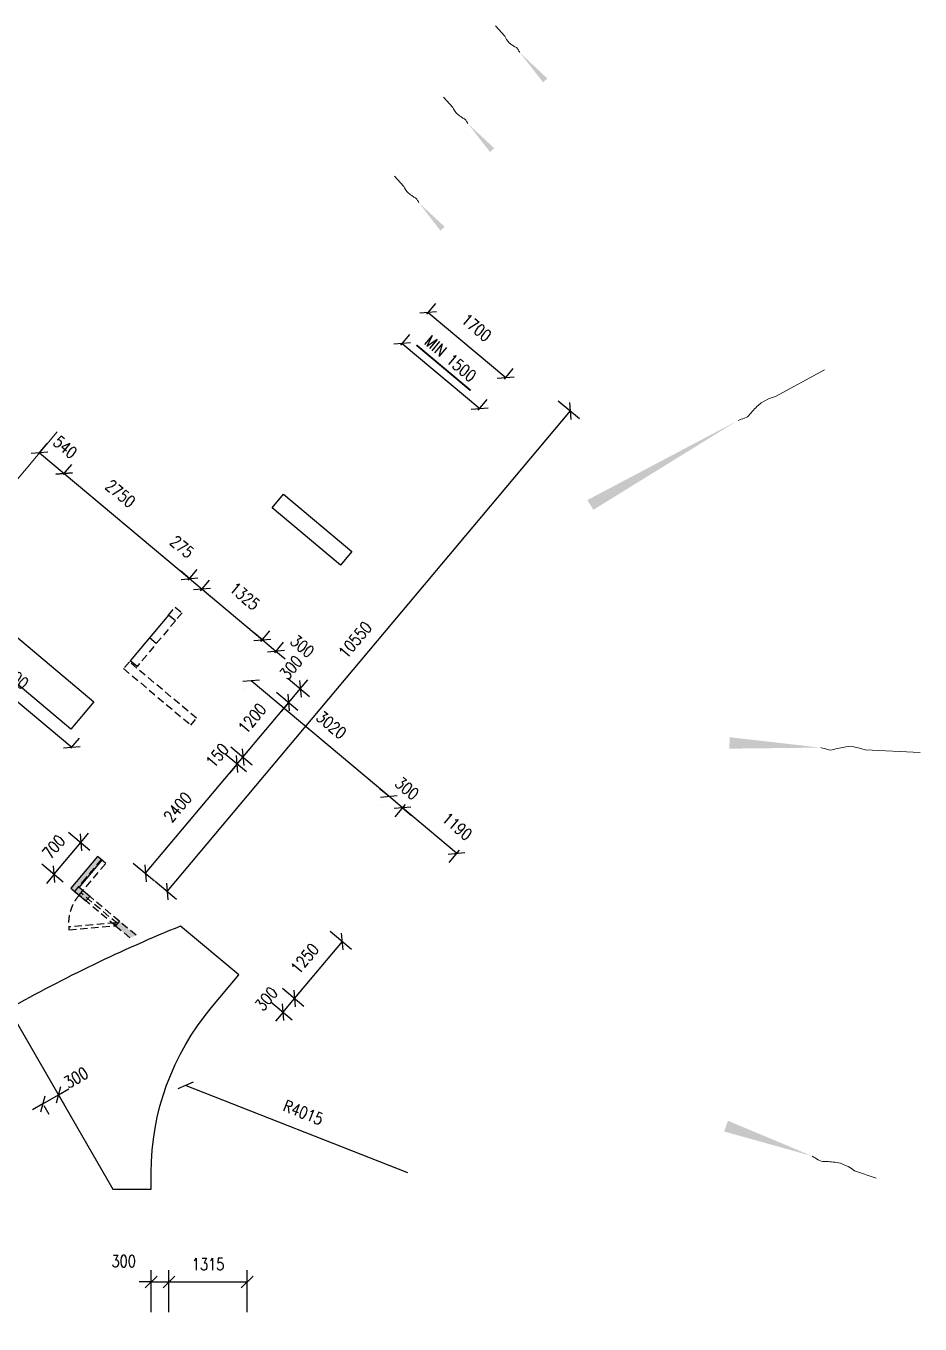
# Model space of a CAD drawing. Header units: millimetres. Extents: x 833220848 to 834439174, y 817676276 to 818025844.
# Drawn here: x 834249887 to 834264922, y 817919476 to 817941304 of the extents above; entities that cross this region are included whole.
import ezdxf

# ---------------------------------------------------------------- set-up
doc = ezdxf.new("R2010")
doc.units = ezdxf.units.MM
doc.header["$LTSCALE"] = 1000
doc.header["$MEASUREMENT"] = 0
doc.linetypes.add('HIDDEN2', pattern=[0.1875, 0.125, -0.0625])
doc.layers.add('01_Base_Plan', color=5, linetype='Continuous', lineweight=5)
doc.layers.add('VPA031_Dimension GF', color=6, linetype='Continuous', lineweight=13)
for name, color, linetype in [('3B52X-MAGP-P-L000$0$VPA240_road curb', 1, 'Continuous'), ('3B52X_GBP_amendmentC', 150, 'Continuous'), ('_BD Amendment C Changes', 10, 'Continuous'), ('MGD064_C160', 160, 'Continuous'), ('VPA032_Levels', 1, 'Continuous'), ('VPA050_Marks', 1, 'Continuous')]:
    doc.layers.add(name, color=color, linetype=linetype)
doc.layers.add('fill', color=1, linetype='Continuous', plot=False)
doc.styles.add('RLP-SIMPLEX', font='SIMPLEX.shx', dxfattribs={"width": 0.8})
doc.dimstyles.new('VP-SIMPLEX_D200', dxfattribs={"dimscale": 200, "dimtxt": 1, "dimasz": 1, "dimexe": 1, "dimexo": 1, "dimgap": 1, "dimtad": 1, "dimdec": 1, "dimdsep": 46, "dimtxsty": 'RLP-SIMPLEX', "dimblk": 'OBLIQUE', "dimcen": 1, "dimclrd": 1, "dimclre": 1, "dimclrt": 256, "dimadec": 1, "dimazin": 2, "dimtfac": 1, "dimtdec": 1, "dimtix": 1, "dimtmove": 2, "dimatfit": 1, "dimfxl": 0, "dimtolj": 1, "dimtzin": 0, "dimarcsym": 0})

# ---------------------------------------------------------------- blocks, each defined once
blk = doc.blocks.new('_Oblique')
at = {"color": 0, "linetype": 'ByBlock', "lineweight": -2}
blk.add_line((-0.5, -0.5), (0.5, 0.5), dxfattribs=at)
blk = doc.blocks.new('*D76')
at = {"layer": 'VPA031_Dimension GF', "color": 1, "lineweight": -2}
for p, q in [((834255002, 817926081), (834255361, 817925780)), ((834254404, 817924951), (834255207, 817925909)), ((834254198, 817925124), (834254557, 817924822))]:
    blk.add_line(p, q, dxfattribs=at)
at = {"layer": 'VPA031_Dimension GF', "color": 1, "lineweight": -2, "xscale": 200, "yscale": 200, "zscale": 200}
for p, rotation in [((834255207, 817925909), 50.00000000003811), ((834254404, 817924951), 230.0000000000381)]:
    blk.add_blockref('_Oblique', p, dxfattribs=dict(at, rotation=rotation))
at = {"layer": 'VPA031_Dimension GF', "color": 6, "insert": (834254576, 817925623), "char_height": 200, "attachment_point": 5, "rotation": 50, "style": 'RLP-SIMPLEX'}
blk.add_mtext('\\A1;1250', dxfattribs=at)
blk = doc.blocks.new('*D81')
at = {"layer": 'VPA031_Dimension GF', "color": 1, "lineweight": -2}
for p, q in [((834253862, 817930982), (834253708, 817931110)), ((834253839, 817930955), (834253990, 817931135)), ((834253862, 817930982), (834254091, 817930789)), ((834254069, 817930763), (834254220, 817930942)), ((834254091, 817930789), (834254245, 817930660))]:
    blk.add_line(p, q, dxfattribs=at)
at = {"layer": 'VPA031_Dimension GF', "color": 1, "lineweight": -2, "xscale": 200, "yscale": 200, "zscale": 200}
for p, rotation in [((834253862, 817930982), 319.9999999883445), ((834254091, 817930789), 139.9999999883445)]:
    blk.add_blockref('_Oblique', p, dxfattribs=dict(at, rotation=rotation))
at = {"layer": 'VPA031_Dimension GF', "color": 6, "insert": (834254535, 817930874), "char_height": 200, "attachment_point": 5, "rotation": 320, "style": 'RLP-SIMPLEX'}
blk.add_mtext('\\A1;300', dxfattribs=at)
blk = doc.blocks.new('*D70')
at = {"layer": 'VPA031_Dimension GF', "color": 1, "lineweight": -2}
for p, q in [((834254198, 817925124), (834254557, 817924822)), ((834254404, 817924951), (834254533, 817925104)), ((834254006, 817924894), (834254364, 817924593)), ((834254211, 817924721), (834254404, 817924951)), ((834254211, 817924721), (834254083, 817924568))]:
    blk.add_line(p, q, dxfattribs=at)
at = {"layer": 'VPA031_Dimension GF', "color": 1, "lineweight": -2, "xscale": 200, "yscale": 200, "zscale": 200}
for p, rotation in [((834254404, 817924951), 230.0000000000381), ((834254211, 817924721), 50.00000000003811)]:
    blk.add_blockref('_Oblique', p, dxfattribs=dict(at, rotation=rotation))
at = {"layer": 'VPA031_Dimension GF', "color": 6, "insert": (834253929, 817924944), "char_height": 200, "attachment_point": 5, "rotation": 50, "style": 'RLP-SIMPLEX'}
blk.add_mtext('\\A1;300', dxfattribs=at)
blk = doc.blocks.new('*D75')
at = {"layer": 'VPA031_Dimension GF', "color": 1, "lineweight": -2}
for p, q in [((834250173, 817923179), (834250432, 817923329)), ((834250432, 817923329), (834250605, 817923429)), ((834250173, 817923179), (834249999, 817923079)), ((834250188, 817923151), (834250273, 817923006)), ((834250448, 817923301), (834250532, 817923156))]:
    blk.add_line(p, q, dxfattribs=at)
at = {"layer": 'VPA031_Dimension GF', "color": 1, "lineweight": -2, "xscale": 200, "yscale": 200, "zscale": 200}
for p, rotation in [((834250173, 817923179), 30.01638371428842), ((834250432, 817923329), 210.0163837142884)]:
    blk.add_blockref('_Oblique', p, dxfattribs=dict(at, rotation=rotation))
at = {"layer": 'VPA031_Dimension GF', "color": 6, "insert": (834250729, 817923619), "char_height": 200, "attachment_point": 5, "rotation": 30.0164, "style": 'RLP-SIMPLEX'}
blk.add_mtext('\\A1;300', dxfattribs=at)
blk = doc.blocks.new('*D131')
at = {"layer": 'VPA031_Dimension GF', "color": 1, "lineweight": -2}
for p, q in [((834250515, 817933761), (834250658, 817933931)), ((834250529, 817933778), (834252636, 817932010)), ((834252622, 817931993), (834252764, 817932164))]:
    blk.add_line(p, q, dxfattribs=at)
at = {"layer": 'VPA031_Dimension GF', "color": 1, "lineweight": -2, "xscale": 200, "yscale": 200, "zscale": 200}
for p, rotation in [((834250529, 817933778), 139.999999971573), ((834252636, 817932010), 319.999999971573)]:
    blk.add_blockref('_Oblique', p, dxfattribs=dict(at, rotation=rotation))
at = {"layer": 'VPA031_Dimension GF', "color": 6, "insert": (834251475, 817933441), "char_height": 200, "attachment_point": 5, "rotation": 320, "style": 'RLP-SIMPLEX'}
blk.add_mtext('\\A1;2750', dxfattribs=at)
blk = doc.blocks.new('*D155')
at = {"layer": 'VPA031_Dimension GF', "color": 1, "lineweight": -2}
for p, q in [((834256261, 817928210), (834256088, 817928004)), ((834257128, 817927392), (834256217, 817928157)), ((834257173, 817927445), (834257000, 817927239))]:
    blk.add_line(p, q, dxfattribs=at)
at = {"layer": 'VPA031_Dimension GF', "color": 1, "lineweight": -2, "xscale": 200, "yscale": 200, "zscale": 200}
for p, rotation in [((834256217, 817928157), 140.0000000081626), ((834257128, 817927392), 320.0000000081627)]:
    blk.add_blockref('_Oblique', p, dxfattribs=dict(at, rotation=rotation))
at = {"layer": 'VPA031_Dimension GF', "color": 6, "insert": (834257138, 817927845), "char_height": 200, "attachment_point": 5, "rotation": 320, "style": 'RLP-SIMPLEX'}
blk.add_mtext('\\A1;1190', dxfattribs=at)
blk = doc.blocks.new('*D156')
at = {"layer": 'VPA031_Dimension GF', "color": 1, "lineweight": -2}
for p, q in [((834255987, 817928350), (834255834, 817928478)), ((834256217, 817928157), (834255987, 817928350)), ((834256217, 817928157), (834256370, 817928029))]:
    blk.add_line(p, q, dxfattribs=at)
at = {"layer": 'VPA031_Dimension GF', "color": 1, "lineweight": -2, "xscale": 200, "yscale": 200, "zscale": 200}
for p, rotation in [((834255987, 817928350), 320.0000000496889), ((834256217, 817928157), 140.0000000496889)]:
    blk.add_blockref('_Oblique', p, dxfattribs=dict(at, rotation=rotation))
at = {"layer": 'VPA031_Dimension GF', "color": 6, "insert": (834256295, 817928483), "char_height": 200, "attachment_point": 5, "rotation": 320, "style": 'RLP-SIMPLEX'}
blk.add_mtext('\\A1;300', dxfattribs=at)
blk = doc.blocks.new('*D157')
at = {"layer": 'VPA031_Dimension GF', "color": 1, "lineweight": -2}
for p, q in [((834255987, 817928350), (834253674, 817930291)), ((834253545, 817930138), (834253545, 817930138)), ((834255859, 817928197), (834255859, 817928197))]:
    blk.add_line(p, q, dxfattribs=at)
at = {"layer": 'VPA031_Dimension GF', "color": 1, "lineweight": -2, "xscale": 200, "yscale": 200, "zscale": 200}
for p, rotation in [((834253674, 817930291), 140.0000000422138), ((834255987, 817928350), 320.0000000422138)]:
    blk.add_blockref('_Oblique', p, dxfattribs=dict(at, rotation=rotation))
at = {"layer": 'VPA031_Dimension GF', "color": 6, "insert": (834255023, 817929550), "char_height": 200, "attachment_point": 5, "rotation": 320, "style": 'RLP-SIMPLEX'}
blk.add_mtext('\\A1;3020', dxfattribs=at)
blk = doc.blocks.new('*D170')
at = {"layer": 'VPA031_Dimension GF', "color": 1, "lineweight": -2}
for p, q in [((834252824, 817931807), (834252975, 817931987)), ((834252847, 817931834), (834253862, 817930982)), ((834253839, 817930955), (834253990, 817931135))]:
    blk.add_line(p, q, dxfattribs=at)
at = {"layer": 'VPA031_Dimension GF', "color": 1, "lineweight": -2, "xscale": 200, "yscale": 200, "zscale": 200}
for p, rotation in [((834252847, 817931834), 139.9999756601156), ((834253862, 817930982), 319.9999756601156)]:
    blk.add_blockref('_Oblique', p, dxfattribs=dict(at, rotation=rotation))
at = {"layer": 'VPA031_Dimension GF', "color": 6, "insert": (834253564, 817931716), "char_height": 200, "attachment_point": 5, "rotation": 320, "style": 'RLP-SIMPLEX'}
blk.add_mtext('\\A1;1325', dxfattribs=at)
blk = doc.blocks.new('*D171')
at = {"layer": 'VPA031_Dimension GF', "color": 1, "lineweight": -2}
for p, q in [((834252636, 817932010), (834252483, 817932139)), ((834252614, 817931984), (834252764, 817932164)), ((834252636, 817932010), (834252847, 817931834)), ((834252824, 817931807), (834252975, 817931987)), ((834252847, 817931834), (834253000, 817931705))]:
    blk.add_line(p, q, dxfattribs=at)
at = {"layer": 'VPA031_Dimension GF', "color": 1, "lineweight": -2, "xscale": 200, "yscale": 200, "zscale": 200}
for p, rotation in [((834252636, 817932010), 320.0000107636423), ((834252847, 817931834), 140.0000107636423)]:
    blk.add_blockref('_Oblique', p, dxfattribs=dict(at, rotation=rotation))
at = {"layer": 'VPA031_Dimension GF', "color": 6, "insert": (834252511, 817932545), "char_height": 200, "attachment_point": 5, "rotation": 320, "style": 'RLP-SIMPLEX'}
blk.add_mtext('\\A1;275', dxfattribs=at)
blk = doc.blocks.new('*D172')
at = {"layer": 'VPA031_Dimension GF', "color": 1, "lineweight": -2}
for p, q in [((834256629, 817936458), (834256780, 817936638)), ((834256651, 817936485), (834257954, 817935392)), ((834257932, 817935366), (834258082, 817935545))]:
    blk.add_line(p, q, dxfattribs=at)
at = {"layer": 'VPA031_Dimension GF', "color": 1, "lineweight": -2, "xscale": 200, "yscale": 200, "zscale": 200}
for p, rotation in [((834256651, 817936485), 140.0000688554786), ((834257954, 817935392), 320.0000688554786)]:
    blk.add_blockref('_Oblique', p, dxfattribs=dict(at, rotation=rotation))
at = {"layer": 'VPA031_Dimension GF', "color": 6, "insert": (834257462, 817936233), "char_height": 200, "attachment_point": 5, "rotation": 320.0001, "style": 'RLP-SIMPLEX'}
blk.add_mtext('\\A1;1700', dxfattribs=at)
blk = doc.blocks.new('*D190')
at = {"layer": 'VPA031_Dimension GF', "color": 1, "lineweight": -2}
for p, q in [((834258838, 817935002), (834259197, 817934701)), ((834252262, 817926748), (834259044, 817934830)), ((834252057, 817926921), (834252416, 817926620))]:
    blk.add_line(p, q, dxfattribs=at)
at = {"layer": 'VPA031_Dimension GF', "color": 1, "lineweight": -2, "xscale": 200, "yscale": 200, "zscale": 200}
for p, rotation in [((834259044, 817934830), 50.00000000003811), ((834252262, 817926748), 230.0000000000381)]:
    blk.add_blockref('_Oblique', p, dxfattribs=dict(at, rotation=rotation))
at = {"layer": 'VPA031_Dimension GF', "color": 6, "insert": (834255423, 817930982), "char_height": 200, "attachment_point": 5, "rotation": 50, "style": 'RLP-SIMPLEX'}
blk.add_mtext('\\A1;10550', dxfattribs=at)
blk = doc.blocks.new('*D203')
at = {"layer": 'VPA031_Dimension GF', "color": 1, "lineweight": -2}
for p, q in [((834251992, 817919676), (834251992, 817920383)), ((834252292, 817919676), (834252292, 817920383)), ((834251992, 817920183), (834251792, 817920183)), ((834251992, 817920183), (834252292, 817920183)), ((834252292, 817920183), (834252492, 817920183))]:
    blk.add_line(p, q, dxfattribs=at)
at = {"layer": 'VPA031_Dimension GF', "color": 1, "lineweight": -2, "xscale": 200, "yscale": 200, "zscale": 200}
blk.add_blockref('_Oblique', (834251992, 817920183), dxfattribs=at)
at = {"layer": 'VPA031_Dimension GF', "color": 1, "lineweight": -2, "xscale": 200, "yscale": 200, "zscale": 200, "rotation": 180}
blk.add_blockref('_Oblique', (834252292, 817920183), dxfattribs=at)
at = {"layer": 'VPA031_Dimension GF', "color": 6, "insert": (834251530, 817920533), "char_height": 200, "attachment_point": 5, "style": 'RLP-SIMPLEX'}
blk.add_mtext('\\A1;300', dxfattribs=at)
blk = doc.blocks.new('*D204')
at = {"layer": 'VPA031_Dimension GF', "color": 1, "lineweight": -2}
for p, q in [((834252292, 817919676), (834252292, 817920383)), ((834253607, 817919676), (834253607, 817920383)), ((834252292, 817920183), (834253607, 817920183))]:
    blk.add_line(p, q, dxfattribs=at)
at = {"layer": 'VPA031_Dimension GF', "color": 1, "lineweight": -2, "xscale": 200, "yscale": 200, "zscale": 200, "rotation": 180}
blk.add_blockref('_Oblique', (834252292, 817920183), dxfattribs=at)
at = {"layer": 'VPA031_Dimension GF', "color": 1, "lineweight": -2, "xscale": 200, "yscale": 200, "zscale": 200}
blk.add_blockref('_Oblique', (834253607, 817920183), dxfattribs=at)
at = {"layer": 'VPA031_Dimension GF', "color": 6, "insert": (834252950, 817920483), "char_height": 200, "attachment_point": 5, "style": 'RLP-SIMPLEX'}
blk.add_mtext('\\A1;1315', dxfattribs=at)
blk = doc.blocks.new('*D205')
at = {"layer": 'VPA031_Dimension GF', "color": 1, "lineweight": -2}
for p, q in [((834253234, 817929066), (834253593, 817928765)), ((834251897, 817927055), (834253440, 817928893)), ((834251691, 817927227), (834252050, 817926926))]:
    blk.add_line(p, q, dxfattribs=at)
at = {"layer": 'VPA031_Dimension GF', "color": 1, "lineweight": -2, "xscale": 200, "yscale": 200, "zscale": 200}
for p, rotation in [((834253440, 817928893), 50.00000000003811), ((834251897, 817927055), 230.0000000000381)]:
    blk.add_blockref('_Oblique', p, dxfattribs=dict(at, rotation=rotation))
at = {"layer": 'VPA031_Dimension GF', "color": 6, "insert": (834252438, 817928167), "char_height": 200, "attachment_point": 5, "rotation": 50, "style": 'RLP-SIMPLEX'}
blk.add_mtext('\\A1;2400', dxfattribs=at)
blk = doc.blocks.new('*D206')
at = {"layer": 'VPA031_Dimension GF', "color": 1, "lineweight": -2}
for p, q in [((834253234, 817929066), (834253593, 817928765)), ((834253330, 817929181), (834253689, 817928880)), ((834253440, 817928893), (834253536, 817929008)), ((834253536, 817929008), (834253665, 817929161)), ((834253440, 817928893), (834253311, 817928740))]:
    blk.add_line(p, q, dxfattribs=at)
at = {"layer": 'VPA031_Dimension GF', "color": 1, "lineweight": -2, "xscale": 200, "yscale": 200, "zscale": 200}
for p, rotation in [((834253440, 817928893), 50.00000000003811), ((834253536, 817929008), 230.0000000000381)]:
    blk.add_blockref('_Oblique', p, dxfattribs=dict(at, rotation=rotation))
at = {"layer": 'VPA031_Dimension GF', "color": 6, "insert": (834253105, 817929039), "char_height": 200, "attachment_point": 5, "rotation": 50, "style": 'RLP-SIMPLEX'}
blk.add_mtext('\\A1;150', dxfattribs=at)
blk = doc.blocks.new('*D207')
at = {"layer": 'VPA031_Dimension GF', "color": 1, "lineweight": -2}
for p, q in [((834254102, 817930100), (834254461, 817929799)), ((834253536, 817929008), (834254307, 817929927)), ((834253330, 817929181), (834253689, 817928880))]:
    blk.add_line(p, q, dxfattribs=at)
at = {"layer": 'VPA031_Dimension GF', "color": 1, "lineweight": -2, "xscale": 200, "yscale": 200, "zscale": 200}
for p, rotation in [((834254307, 817929927), 50.00000000003811), ((834253536, 817929008), 230.0000000000381)]:
    blk.add_blockref('_Oblique', p, dxfattribs=dict(at, rotation=rotation))
at = {"layer": 'VPA031_Dimension GF', "color": 6, "insert": (834253692, 817929661), "char_height": 200, "attachment_point": 5, "rotation": 50, "style": 'RLP-SIMPLEX'}
blk.add_mtext('\\A1;1200', dxfattribs=at)
blk = doc.blocks.new('*D208')
at = {"layer": 'VPA031_Dimension GF', "color": 1, "lineweight": -2}
for p, q in [((834254295, 817930330), (834254653, 817930029)), ((834254500, 817930157), (834254629, 817930310)), ((834254102, 817930100), (834254461, 817929799)), ((834254307, 817929927), (834254500, 817930157)), ((834254307, 817929927), (834254179, 817929774))]:
    blk.add_line(p, q, dxfattribs=at)
at = {"layer": 'VPA031_Dimension GF', "color": 1, "lineweight": -2, "xscale": 200, "yscale": 200, "zscale": 200}
for p, rotation in [((834254500, 817930157), 230.0000000000381), ((834254307, 817929927), 50.00000000003811)]:
    blk.add_blockref('_Oblique', p, dxfattribs=dict(at, rotation=rotation))
at = {"layer": 'VPA031_Dimension GF', "color": 6, "insert": (834254344, 817930515), "char_height": 200, "attachment_point": 5, "rotation": 50, "style": 'RLP-SIMPLEX'}
blk.add_mtext('\\A1;300', dxfattribs=at)
blk = doc.blocks.new('*D244')
at = {"layer": 'VPA031_Dimension GF', "color": 1, "lineweight": -2}
for p, q in [((834248301, 817931123), (834248444, 817931293)), ((834248315, 817931140), (834250656, 817929175)), ((834250642, 817929158), (834250785, 817929328))]:
    blk.add_line(p, q, dxfattribs=at)
at = {"layer": 'VPA031_Dimension GF', "color": 1, "lineweight": -2, "xscale": 200, "yscale": 200, "zscale": 200}
for p, rotation in [((834248315, 817931140), 140.0000010615932), ((834250656, 817929175), 320.0000010615932)]:
    blk.add_blockref('_Oblique', p, dxfattribs=dict(at, rotation=rotation))
at = {"layer": 'VPA031_Dimension GF', "color": 6, "insert": (834249679, 817930387), "char_height": 200, "attachment_point": 5, "rotation": 320, "style": 'RLP-SIMPLEX'}
blk.add_mtext('\\A1;3000', dxfattribs=at)
blk = doc.blocks.new('*D249')
at = {"layer": 'VPA031_Dimension GF', "color": 1, "lineweight": -2}
blk.add_line((834256307, 817922019), (834252571, 817923489), dxfattribs=at)
at = {"layer": 'VPA031_Dimension GF', "color": 1, "lineweight": -2, "xscale": 200, "yscale": 200, "zscale": 200, "rotation": 158.5136787128677}
blk.add_blockref('_Oblique', (834252571, 817923489), dxfattribs=at)
at = {"layer": 'VPA031_Dimension GF', "color": 6, "insert": (834254549, 817923033), "char_height": 200, "attachment_point": 5, "rotation": 338.5137, "style": 'RLP-SIMPLEX'}
blk.add_mtext('\\A1;R4015', dxfattribs=at)
blk = doc.blocks.new('*D266')
at = {"layer": 'VPA031_Dimension GF', "color": 1, "lineweight": -2}
for p, q in [((834250100, 817934110), (834250243, 817934280)), ((834250114, 817934126), (834250529, 817933778)), ((834250515, 817933761), (834250658, 817933931))]:
    blk.add_line(p, q, dxfattribs=at)
at = {"layer": 'VPA031_Dimension GF', "color": 1, "lineweight": -2, "xscale": 200, "yscale": 200, "zscale": 200}
for p, rotation in [((834250114, 817934126), 139.9999998002258), ((834250529, 817933778), 319.9999998002258)]:
    blk.add_blockref('_Oblique', p, dxfattribs=dict(at, rotation=rotation))
at = {"layer": 'VPA031_Dimension GF', "color": 6, "insert": (834250547, 817934220), "char_height": 200, "attachment_point": 5, "rotation": 320, "style": 'RLP-SIMPLEX'}
blk.add_mtext('\\A1;540', dxfattribs=at)
blk = doc.blocks.new('*D267')
at = {"layer": 'VPA031_Dimension GF', "color": 1, "lineweight": -2}
for p, q in [((834250604, 817927748), (834250963, 817927447)), ((834250810, 817927576), (834250938, 817927729)), ((834250360, 817927039), (834250810, 817927576)), ((834250154, 817927212), (834250513, 817926911)), ((834250360, 817927039), (834250231, 817926886))]:
    blk.add_line(p, q, dxfattribs=at)
at = {"layer": 'VPA031_Dimension GF', "color": 1, "lineweight": -2, "xscale": 200, "yscale": 200, "zscale": 200}
for p, rotation in [((834250810, 817927576), 230.0000000000381), ((834250360, 817927039), 50.00000000003811)]:
    blk.add_blockref('_Oblique', p, dxfattribs=dict(at, rotation=rotation))
at = {"layer": 'VPA031_Dimension GF', "color": 6, "insert": (834250355, 817927500), "char_height": 200, "attachment_point": 5, "rotation": 50, "style": 'RLP-SIMPLEX'}
blk.add_mtext('\\A1;700', dxfattribs=at)
blk = doc.blocks.new('*D304')
at = {"layer": 'VPA031_Dimension GF', "color": 1, "lineweight": -2}
for p, q in [((834256192, 817935937), (834256343, 817936117)), ((834256214, 817935964), (834257517, 817934871)), ((834257494, 817934845), (834257645, 817935024))]:
    blk.add_line(p, q, dxfattribs=at)
at = {"layer": 'VPA031_Dimension GF', "color": 1, "lineweight": -2, "xscale": 200, "yscale": 200, "zscale": 200}
for p, rotation in [((834256214, 817935964), 140.0000688554786), ((834257517, 817934871), 320.0000688554786)]:
    blk.add_blockref('_Oblique', p, dxfattribs=dict(at, rotation=rotation))
at = {"layer": 'VPA031_Dimension GF', "color": 6, "insert": (834257025, 817935712), "char_height": 200, "attachment_point": 5, "rotation": 320.0001, "style": 'RLP-SIMPLEX'}
blk.add_mtext('\\A1;MIN 1500', dxfattribs=at)

msp = doc.modelspace()

# ---------------------------------------------------------------- hatches: boundary and pattern name
at = {"layer": 'MGD064_C160'}
for points in [[(834251166.88, 817927275.65), (834251090.27, 817927339.93), (834250640.32, 817926803.7), (834250894.63, 817926590.31), (834250958.91, 817926666.92), (834250781.21, 817926816.03)], [(834251737.93, 817926013.24), (834251418.54, 817926281.24), (834251354.26, 817926204.64), (834251636.18, 817925968.08)]]:
    msp.add_hatch(color=256, dxfattribs=at).paths.add_polyline_path(points)

# ---------------------------------------------------------------- linework, layer by layer
at = {"layer": '01_Base_Plan'}
for p, q in [((834257937.6, 817941133.72), (834257781.75, 817941303.91)), ((834257065.36, 817939935.2), (834256909.51, 817940105.39)), ((834256241.44, 817938607.04), (834256085.58, 817938777.23)), ((834262494.16, 817935072.39), (834263317.88, 817935521.93)), ((834264000.27, 817929130.99), (834264922.17, 817929084.32)), ((834263817.87, 817922054.26), (834264185.41, 817921926.75))]:
    msp.add_line(p, q, dxfattribs=at)
at = {"layer": '01_Base_Plan', "flags": 128}
for points in [[(834258190.61, 817940857.56), (834258183.56, 817940870.15), (834258176.15, 817940882.4), (834258169.11, 817940895), (834258162.06, 817940907.59), (834258155.02, 817940920.19), (834258146.15, 817940931.07), (834258134.74, 817940939.55), (834258121.87, 817940946.66), (834258108.29, 817940953.8), (834258095.42, 817940960.91), (834258083.64, 817940969.05), (834258071.86, 817940977.19), (834258060.08, 817940985.33), (834258048.3, 817940993.47), (834258036.18, 817941001.97), (834258010.99, 817941022.9), (834257988.1, 817941049.42), (834257967.76, 817941078.33), (834257950.24, 817941107.16), (834257937.6, 817941133.72)], [(834257318.37, 817939659.04), (834257311.32, 817939671.63), (834257303.91, 817939683.88), (834257296.87, 817939696.48), (834257289.82, 817939709.07), (834257282.78, 817939721.66), (834257273.91, 817939732.55), (834257262.5, 817939741.03), (834257249.62, 817939748.14), (834257236.05, 817939755.27), (834257223.17, 817939762.39), (834257211.4, 817939770.52), (834257199.62, 817939778.66), (834257187.84, 817939786.8), (834257176.06, 817939794.94), (834257163.94, 817939803.45), (834257138.75, 817939824.38), (834257115.86, 817939850.89), (834257095.52, 817939879.81), (834257078, 817939908.64), (834257065.36, 817939935.2)], [(834256494.44, 817938330.88), (834256487.39, 817938343.48), (834256479.98, 817938355.73), (834256472.94, 817938368.32), (834256465.89, 817938380.92), (834256458.85, 817938393.51), (834256449.98, 817938404.39), (834256438.57, 817938412.88), (834256425.7, 817938419.99), (834256412.12, 817938427.12), (834256399.25, 817938434.23), (834256387.47, 817938442.37), (834256375.69, 817938450.51), (834256363.91, 817938458.65), (834256352.13, 817938466.79), (834256340.01, 817938475.3), (834256314.82, 817938496.22), (834256291.93, 817938522.74), (834256271.59, 817938551.66), (834256254.07, 817938580.49), (834256241.44, 817938607.04)], [(834261861.63, 817934671.13), (834261888.9, 817934680.58), (834261915.63, 817934690.87), (834261942.9, 817934700.32), (834261970.17, 817934709.78), (834261997.44, 817934719.23), (834262021.97, 817934732.87), (834262042.68, 817934752.37), (834262061.2, 817934775.22), (834262080.01, 817934799.45), (834262098.53, 817934822.3), (834262118.69, 817934842.63), (834262138.85, 817934862.97), (834262159.01, 817934883.31), (834262179.17, 817934903.64), (834262200.16, 817934924.53), (834262250.2, 817934966.77), (834262310.45, 817935002.55), (834262374.52, 817935032.46), (834262437.43, 817935056.83), (834262494.16, 817935072.39)], [(834263252.15, 817929168.72), (834263279.87, 817929160.69), (834263307.63, 817929153.66), (834263335.35, 817929145.63), (834263363.07, 817929137.59), (834263390.8, 817929129.56), (834263418.7, 817929126.53), (834263446.87, 817929130.49), (834263475.18, 817929138.44), (834263504.53, 817929147.36), (834263532.85, 817929155.32), (834263561.05, 817929160.28), (834263589.25, 817929165.24), (834263617.46, 817929170.2), (834263645.66, 817929175.15), (834263674.86, 817929180.08), (834263740.11, 817929185.66), (834263809.95, 817929180.07), (834263879.54, 817929167.49), (834263944.97, 817929151.05), (834264000.27, 817929130.99)], [(834263110.14, 817922299.63), (834263134.51, 817922284.17), (834263159.19, 817922269.66), (834263183.56, 817922254.19), (834263207.93, 817922238.73), (834263232.31, 817922223.27), (834263258.25, 817922212.55), (834263286.4, 817922208.48), (834263315.81, 817922208.21), (834263346.48, 817922208.56), (834263375.89, 817922208.29), (834263404.36, 817922205.16), (834263432.82, 817922202.04), (834263461.29, 817922198.92), (834263489.75, 817922195.79), (834263519.17, 817922192.36), (834263583.38, 817922179.48), (834263648.87, 817922154.59), (834263712.16, 817922123.05), (834263770.39, 817922088.98), (834263817.87, 817922054.26)]]:
    msp.add_lwpolyline(points, dxfattribs=at)
at = {"layer": '01_Base_Plan'}
for points in [[(834258190.61, 817940857.56), (834258583.19, 817940355.92), (834258654.13, 817940420.62)], [(834257314.84, 817939665.33), (834257690.37, 817939183.7), (834257761.31, 817939248.4)], [(834256494.44, 817938330.88), (834256856.97, 817937861.76), (834256927.91, 817937926.45)], [(834261861.63, 817934671.13), (834259326.64, 817933330.65), (834259429.13, 817933168.27)], [(834263252.15, 817929168.72), (834261723.57, 817929343.45), (834261713.46, 817929151.69)], [(834263110.14, 817922299.63), (834261691.36, 817922894.73), (834261628.04, 817922713.45)]]:
    msp.add_solid(points, dxfattribs=at)
at = {"layer": '3B52X-MAGP-P-L000$0$VPA240_road curb', "color": 150, "linetype": 'HIDDEN2'}
msp.add_line((834252399.02, 817931300.2), (834251756.24, 817930534.16), dxfattribs=at)
for points in [[(834252399.03, 817931300.22), (834252284.12, 817931396.62), (834252396.61, 817931530.69), (834252511.52, 817931434.27), (834252399.03, 817931300.22)], [(834251153.07, 817927287.24), (834250895.96, 817926980.82), (834250895.96, 817926980.82), (834250703.12, 817926751.01), (834250703.12, 817926751.01), (834250779.72, 817926686.73), (834251229.68, 817927222.96), (834251153.07, 817927287.24)], [(834251392.56, 817926172.5), (834250779.72, 817926686.73)], [(834251424.7, 817926210.8), (834250811.86, 817926725.03)], [(834251456.84, 817926249.1), (834250844, 817926763.33)], [(834251737.93, 817926013.24), (834251456.84, 817926249.1), (834251456.84, 817926249.1), (834251392.56, 817926172.5), (834251636.18, 817925968.08)]]:
    msp.add_lwpolyline(points, dxfattribs=at)
for points in [[(834252755.2, 817929663.3), (834251625.28, 817930611.42), (834251528.87, 817930496.51), (834252658.78, 817929548.4)], [(834250610.07, 817926104.04), (834251392.56, 817926172.5), (834251388.2, 817926222.31), (834250605.72, 817926153.85)]]:
    msp.add_lwpolyline(points, close=True, dxfattribs=at)
msp.add_lwpolyline([(834250779.72, 817926686.73, 0.20342229), (834250605.9, 817926151.66)], format="xyb", dxfattribs=at)
at = {"layer": '3B52X_GBP_amendmentC'}
for p, q in [((834252284.12, 817931396.62), (834251641.33, 817930630.58)), ((834252077.63, 817930917.18), (834251962.72, 817931013.6)), ((834251756.23, 817930534.16), (834251641.33, 817930630.58))]:
    msp.add_line(p, q, dxfattribs=at)
msp.add_lwpolyline([(834252399.03, 817931300.22), (834252284.13, 817931396.64)], dxfattribs=at)
at = {"layer": '_BD Amendment C Changes', "ltscale": 500, "const_width": 30}
msp.add_lwpolyline([(834256453.62, 817935937.4), (834257364.35, 817935174.09)], dxfattribs=at)
at = {"layer": 'fill', "ltscale": 500}
msp.add_lwpolyline([(834251992.36, 817922018.66, -0.17632698), (834253001.88, 817924792.29), (834253466.52, 817925346.03), (834252487.09, 817926167.86, 0.03148607), (834249596.95, 817924774.72), (834251346.47, 817921746.46), (834251992.36, 817921746.46), (834251992.36, 817922018.66)], format="xyb", dxfattribs=at)
at = {"layer": 'MGD064_C160'}
msp.add_lwpolyline([(834250958.91, 817926666.92), (834250781.21, 817926816.03), (834251166.88, 817927275.65), (834251090.27, 817927339.93), (834250640.32, 817926803.7), (834250894.63, 817926590.31), (834250958.91, 817926666.92)], dxfattribs=at)
at = {"layer": 'VPA031_Dimension GF'}
msp.add_lwpolyline([(834247368.62, 817930854.39), (834250411.01, 817934480.16)], dxfattribs=at)
at = {"layer": 'VPA032_Levels', "ltscale": 500}
msp.add_lwpolyline([(834254218.01, 817933429.04), (834255367.13, 817932464.95), (834255174.24, 817932235.05), (834254025.13, 817933199.14)], close=True, dxfattribs=at)
at = {"layer": 'VPA050_Marks', "ltscale": 500}
msp.add_lwpolyline([(834248573.63, 817931213.94), (834248959.31, 817931673.57), (834251027.63, 817929938.04), (834250641.96, 817929478.42), (834248573.64, 817931213.94)], close=True, dxfattribs=at)

# ---------------------------------------------------------------- dimensions: what is measured, and where the dimension line sits
at = {"layer": 'VPA031_Dimension GF'}
for base, p1, p2, angle, override, picture, middle, dimtype in [((834257953.75, 817935392), (834256500.65, 817936305.2), (834257803.03, 817935212.38), 320.000069, {"dimrnd": 5, "dimclrt": 6}, '*D172', (834257462.43, 817936232.74), 161), ((834250529.32, 817933778.02), (834249971.44, 817933956.3), (834250386.61, 817933607.94), 320, {"dimrnd": 5, "dimclrt": 6}, '*D266', (834250546.71, 817934220.31), 161), ((834252635.93, 817932010.36), (834250386.61, 817933607.94), (834252493.21, 817931840.28), 320, {"dimrnd": 5, "dimclrt": 6}, '*D131', (834251475.2, 817933441.22), 161), ((834252846.59, 817931833.59), (834252485.2, 817931830.74), (834252695.87, 817931653.97), 320.000011, {"dimclrt": 6}, '*D171', (834252511.07, 817932544.92), 161), ((834253861.61, 817930981.89), (834252695.87, 817931653.97), (834253710.88, 817930802.27), 319.999976, {"dimclrt": 6}, '*D170', (834253564.14, 817931716.42), 161), ((834254091.42, 817930789.06), (834253710.88, 817930802.27), (834253940.7, 817930609.43), 320, {"dimclrt": 6}, '*D81', (834254535.36, 817930874.15), 161), ((834254500.14, 817930157.24), (834253948.53, 817930228.47), (834254141.36, 817930458.29), 50.000003, {"dimclrt": 6}, '*D208', (834254343.79, 817930515.42), 160), ((834253535.95, 817929008.17), (834253080.76, 817929194.31), (834253177.18, 817929309.22), 50.000003, {"dimclrt": 6}, '*D206', (834253104.93, 817929039), 160), ((834256216.88, 817928157.07), (834257301.37, 817927598.2), (834256389.78, 817928363.12), 140, {"dimclrt": 6}, '*D155', (834257138.11, 817927845.13), 161), ((834254403.95, 817924951.05), (834253852.34, 817925022.28), (834254045.18, 817925252.1), 50.000003, {"dimclrt": 6}, '*D70', (834253929.44, 817924944.11), 160), ((834250432.29, 817923328.82), (834250088.27, 817923324.58), (834250348.03, 817923474.66), 30.016384, {"dimclrt": 6}, '*D75', (834250729.03, 817923619.32), 161)]:
    dim = msp.add_linear_dim(base=base, p1=p1, p2=p2, angle=angle, dimstyle='VP-SIMPLEX_D200', override=override, dxfattribs=at)
    dim.commit()
    dim.dimension.update_dxf_attribs({"geometry": picture, "text_midpoint": middle, "dimtype": dimtype})
dim = msp.add_linear_dim(base=(834257516.66, 817934871.09), p1=(834256063.56, 817935784.29), p2=(834257365.94, 817934691.47), angle=320.000069, text='MIN 1500', dimstyle='VP-SIMPLEX_D200', override={"dimrnd": 5, "dimclrt": 6}, dxfattribs=at)
dim.commit()
dim.dimension.update_dxf_attribs({"geometry": '*D304', "text_midpoint": (834257025.33, 817935711.83), "dimtype": 161})
for base, p1, p2, picture, middle in [((834259043.72, 817934829.88), (834251903.53, 817927049.15), (834258684.95, 817935130.92), '*D190', (834255423.2, 817930981.83)), ((834254307.3, 817929927.43), (834253177.18, 817929309.22), (834253948.53, 817930228.47), '*D207', (834253691.81, 817929660.64)), ((834253439.54, 817928893.27), (834251538.07, 817927355.81), (834253080.76, 817929194.31), '*D205', (834252438.38, 817928166.85)), ((834250809.52, 817927575.51), (834250000.8, 817927340.33), (834250450.75, 817927876.56), '*D267', (834250354.73, 817927500.23)), ((834255207.43, 817925908.61), (834254045.18, 817925252.1), (834254848.66, 817926209.65), '*D76', (834254575.88, 817925622.67))]:
    dim = msp.add_linear_dim(base=base, p1=p1, p2=p2, angle=50.000003, dimstyle='VP-SIMPLEX_D200', override={"dimclrt": 6}, dxfattribs=at)
    dim.commit()
    dim.dimension.update_dxf_attribs({"geometry": picture, "text_midpoint": middle})
dim = msp.add_aligned_dim(p1=(834248172.68, 817930969.48), p2=(834250513.74, 817929005.09), distance=222.02, text='3000', dimstyle='VP-SIMPLEX_D200', override={"dimrnd": 5, "dimclrt": 6}, dxfattribs=at)
dim.commit()
dim.dimension.update_dxf_attribs({"geometry": '*D244', "text_midpoint": (834249678.76, 817930387.18)})
for p1, p2, picture, middle in [((834255987.06, 817928349.9), (834253673.61, 817930291.12), '*D157', (834255023.17, 817929550.32)), ((834256216.88, 817928157.07), (834255987.06, 817928349.9), '*D156', (834256294.81, 817928483.3))]:
    dim = msp.add_aligned_dim(p1=p1, p2=p2, distance=0, dimstyle='VP-SIMPLEX_D200', override={"dimclrt": 6}, dxfattribs=at)
    dim.commit()
    dim.dimension.update_dxf_attribs({"geometry": picture, "text_midpoint": middle})
dim = msp.add_radius_dim(center=(834256307.36, 817922018.66), mpoint=(834252571.38, 817923489.28), dimstyle='VP-SIMPLEX_D200', override={"dimclrt": 6}, dxfattribs=at)
dim.commit()
dim.dimension.update_dxf_attribs({"geometry": '*D249', "text_midpoint": (834254549.25, 817923033.12)})
dim = msp.add_linear_dim(base=(834252292.36, 817920183.39), p1=(834251992.36, 817919476.05), p2=(834252292.36, 817919476.05), dimstyle='VP-SIMPLEX_D200', override={"dimclrt": 6}, dxfattribs=at)
dim.commit()
dim.dimension.update_dxf_attribs({"geometry": '*D203', "text_midpoint": (834251529.84, 817920533.39), "dimtype": 160})
dim = msp.add_linear_dim(base=(834253607.36, 817920183.39), p1=(834252292.36, 817919476.05), p2=(834253607.36, 817919476.05), dimstyle='VP-SIMPLEX_D200', override={"dimclrt": 6}, dxfattribs=at)
dim.commit()
dim.dimension.update_dxf_attribs({"geometry": '*D204', "text_midpoint": (834252949.86, 817920483.39)})

doc.saveas('drawing.dxf')
